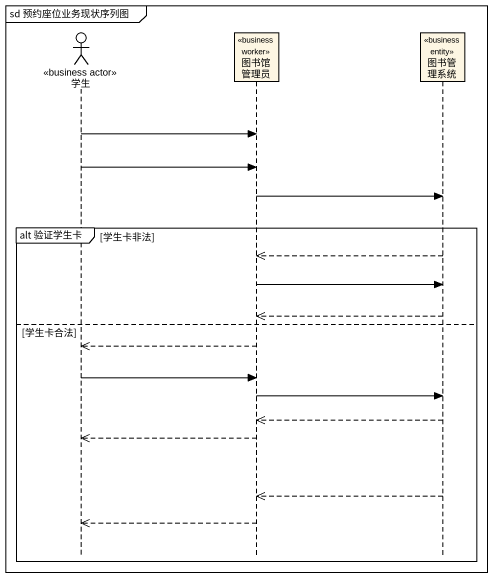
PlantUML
@startuml
mainframe sd 预约座位业务现状序列图
hide footbox
actor 学生 <<business actor>>
participant 图书馆管理员 <<business worker>>
participant 图书管理系统 <<business entity>>

学生 -> 图书馆管理员
学生 -> 图书馆管理员
图书馆管理员 -> 图书管理系统
group alt 验证学生卡 [学生卡非法]
  图书管理系统 -->> 图书馆管理员
  图书馆管理员 -> 图书管理系统
  图书管理系统 -->> 图书馆管理员
else 学生卡合法
  图书馆管理员 -->> 学生
  学生 -> 图书馆管理员
  图书馆管理员 -> 图书管理系统
  图书管理系统 -->> 图书馆管理员
  图书馆管理员 -->> 学生
  图书管理系统 -->> 图书馆管理员
  图书馆管理员 -->> 学生
end
@enduml
